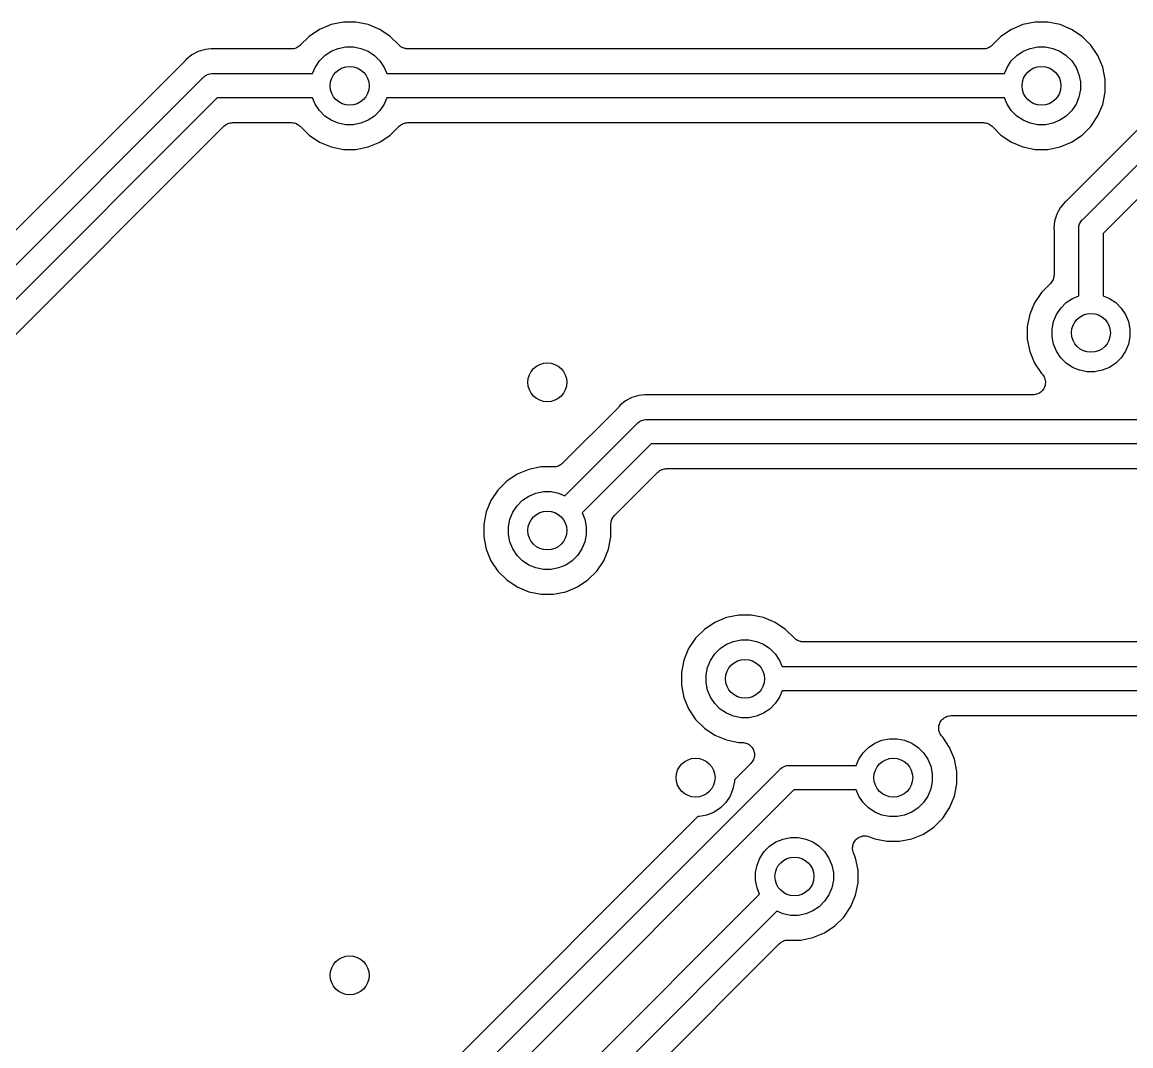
# Model space of a CAD drawing. Extents: x 5.29 to 7.07, y -4.51 to -2.72.
# Drawn here: x 5.7475 to 6.1961, y -3.3885 to -2.9743 of the extents above; entities that cross this region are included whole.
import ezdxf

# ---------------------------------------------------------------- set-up
doc = ezdxf.new("R2010")
doc.units = 0
doc.header["$MEASUREMENT"] = 0
doc.layers.add('BLACK', color=7, linetype='CONTINUOUS')

msp = doc.modelspace()

# ---------------------------------------------------------------- linework, layer by layer
at = {"layer": 'BLACK', "linetype": 'CONTINUOUS'}
for p, q in [((5.87746, -2.97425), (5.87249, -2.97524)), ((5.88254, -2.97425), (5.87746, -2.97425)), ((5.88751, -2.97524), (5.88254, -2.97425)), ((6.15746, -2.97425), (6.15249, -2.97524)), ((6.16254, -2.97425), (6.15746, -2.97425)), ((6.16751, -2.97524), (6.16254, -2.97425)), ((5.8678, -2.97718), (5.86359, -2.98)), ((5.87249, -2.97524), (5.8678, -2.97718)), ((5.8922, -2.97718), (5.88751, -2.97524)), ((5.89641, -2.98), (5.8922, -2.97718)), ((6.1478, -2.97718), (6.14359, -2.98)), ((6.15249, -2.97524), (6.1478, -2.97718)), ((6.1722, -2.97718), (6.16751, -2.97524)), ((6.17641, -2.98), (6.1722, -2.97718)), ((5.85992, -2.98366), (5.85956, -2.98395)), ((5.85996, -2.98363), (5.85992, -2.98366)), ((5.85997, -2.98361), (5.85996, -2.98363)), ((5.85996, -2.98363), (5.85996, -2.98363)), ((5.85996, -2.98363), (5.85996, -2.98363)), ((5.86359, -2.98), (5.85997, -2.98361)), ((5.90003, -2.98361), (5.89641, -2.98)), ((5.90038, -2.98391), (5.90003, -2.98361)), ((6.13992, -2.98366), (6.13956, -2.98395)), ((6.13996, -2.98363), (6.13992, -2.98366)), ((6.13997, -2.98361), (6.13996, -2.98363)), ((6.13996, -2.98363), (6.13996, -2.98363)), ((6.13996, -2.98363), (6.13996, -2.98363)), ((6.14359, -2.98), (6.13997, -2.98361)), ((6.18, -2.98359), (6.17641, -2.98)), ((6.18282, -2.9878), (6.18, -2.98359)), ((5.81607, -2.98753), (5.8138, -2.9894)), ((5.81866, -2.98615), (5.81607, -2.98753)), ((5.82147, -2.98529), (5.81866, -2.98615)), ((5.82391, -2.98505), (5.82147, -2.98529)), ((5.8244, -2.98501), (5.82391, -2.98505)), ((5.82489, -2.98505), (5.8244, -2.98501)), ((5.8251, -2.98505), (5.82489, -2.98505)), ((5.82531, -2.98508), (5.8251, -2.98505)), ((5.82538, -2.98508), (5.82531, -2.98508)), ((5.85644, -2.98508), (5.82538, -2.98508)), ((5.8569, -2.98503), (5.85644, -2.98508)), ((5.85736, -2.98499), (5.8569, -2.98503)), ((5.85738, -2.98499), (5.85736, -2.98499)), ((5.85741, -2.98498), (5.85738, -2.98499)), ((5.85785, -2.98485), (5.85741, -2.98498)), ((5.85829, -2.98472), (5.85785, -2.98485)), ((5.85832, -2.98471), (5.85829, -2.98472)), ((5.85834, -2.9847), (5.85832, -2.98471)), ((5.85875, -2.98448), (5.85834, -2.9847)), ((5.85916, -2.98427), (5.85875, -2.98448)), ((5.85918, -2.98426), (5.85916, -2.98427)), ((5.8592, -2.98424), (5.85918, -2.98426)), ((5.85956, -2.98395), (5.8592, -2.98424)), ((5.86777, -2.98996), (5.86996, -2.98777)), ((5.86996, -2.98777), (5.87254, -2.98604)), ((5.87254, -2.98604), (5.87541, -2.98486)), ((5.87541, -2.98486), (5.87845, -2.98425)), ((5.87845, -2.98425), (5.88155, -2.98425)), ((5.88155, -2.98425), (5.88459, -2.98486)), ((5.88459, -2.98486), (5.88746, -2.98604)), ((5.88746, -2.98604), (5.89004, -2.98777)), ((5.89004, -2.98777), (5.89223, -2.98996)), ((5.90074, -2.9842), (5.90038, -2.98391)), ((5.90076, -2.98422), (5.90074, -2.9842)), ((5.90078, -2.98423), (5.90076, -2.98422)), ((5.90119, -2.98445), (5.90078, -2.98423)), ((5.90159, -2.98467), (5.90119, -2.98445)), ((5.90162, -2.98468), (5.90159, -2.98467)), ((5.90164, -2.98469), (5.90162, -2.98468)), ((5.90208, -2.98483), (5.90164, -2.98469)), ((5.90252, -2.98497), (5.90208, -2.98483)), ((5.90255, -2.98497), (5.90252, -2.98497)), ((5.90257, -2.98498), (5.90255, -2.98497)), ((5.90303, -2.98503), (5.90257, -2.98498)), ((5.90349, -2.98508), (5.90303, -2.98503)), ((5.90354, -2.98508), (5.90349, -2.98508)), ((5.90355, -2.98508), (5.90354, -2.98508)), ((5.90356, -2.98508), (5.90355, -2.98508)), ((5.90355, -2.98508), (5.90355, -2.98508)), ((6.13644, -2.98508), (5.90356, -2.98508)), ((6.1369, -2.98503), (6.13644, -2.98508)), ((6.13736, -2.98499), (6.1369, -2.98503)), ((6.13738, -2.98499), (6.13736, -2.98499)), ((6.13741, -2.98498), (6.13738, -2.98499)), ((6.13785, -2.98485), (6.13741, -2.98498)), ((6.13829, -2.98472), (6.13785, -2.98485)), ((6.13832, -2.98471), (6.13829, -2.98472)), ((6.13834, -2.9847), (6.13832, -2.98471)), ((6.13875, -2.98448), (6.13834, -2.9847)), ((6.13916, -2.98427), (6.13875, -2.98448)), ((6.13918, -2.98426), (6.13916, -2.98427)), ((6.1392, -2.98424), (6.13918, -2.98426)), ((6.13956, -2.98395), (6.1392, -2.98424)), ((6.14777, -2.98996), (6.14996, -2.98777)), ((6.14996, -2.98777), (6.15254, -2.98604)), ((6.15254, -2.98604), (6.15541, -2.98486)), ((6.15541, -2.98486), (6.15845, -2.98425)), ((6.15845, -2.98425), (6.16155, -2.98425)), ((6.16155, -2.98425), (6.16459, -2.98486)), ((6.16459, -2.98486), (6.16746, -2.98604)), ((6.16746, -2.98604), (6.17004, -2.98777)), ((6.17004, -2.98777), (6.17223, -2.98996)), ((6.18476, -2.99249), (6.18282, -2.9878)), ((5.81316, -2.99014), (5.44939, -3.3539)), ((5.81329, -2.98998), (5.81316, -2.99014)), ((5.81344, -2.98983), (5.81329, -2.98998)), ((5.81348, -2.98978), (5.81344, -2.98983)), ((5.8138, -2.9894), (5.81348, -2.98978)), ((5.86499, -2.99508), (5.86604, -2.99254)), ((5.86604, -2.99254), (5.86777, -2.98996)), ((5.89223, -2.98996), (5.89396, -2.99254)), ((5.89396, -2.99254), (5.89501, -2.99508)), ((6.14499, -2.99508), (6.14604, -2.99254)), ((6.14604, -2.99254), (6.14777, -2.98996)), ((6.17223, -2.98996), (6.17396, -2.99254)), ((6.17396, -2.99254), (6.17514, -2.99541)), ((6.18575, -2.99746), (6.18476, -2.99249)), ((5.45594, -3.3615), (5.82075, -2.99669)), ((5.82075, -2.99669), (5.8209, -2.9965)), ((5.8209, -2.9965), (5.82109, -2.99635)), ((5.82109, -2.99635), (5.82165, -2.99589)), ((5.82109, -2.99635), (5.82109, -2.99635)), ((5.82165, -2.99589), (5.8217, -2.99586)), ((5.8217, -2.99586), (5.82251, -2.99543)), ((5.82251, -2.99543), (5.82343, -2.99515)), ((5.82343, -2.99515), (5.82416, -2.99508)), ((5.82416, -2.99508), (5.8244, -2.99505)), ((5.82416, -2.99508), (5.82416, -2.99508)), ((5.8244, -2.99505), (5.82464, -2.99508)), ((5.82464, -2.99508), (5.86499, -2.99508)), ((5.89501, -2.99508), (6.14499, -2.99508)), ((6.22361, -2.99304), (6.17014, -3.04651)), ((6.17514, -2.99541), (6.17575, -2.99845)), ((6.17669, -3.05411), (6.23508, -2.99572)), ((6.17575, -3.00155), (6.17514, -3.00459)), ((6.17575, -2.99845), (6.17575, -3.00155)), ((6.24331, -3.00141), (6.18492, -3.05979)), ((6.18575, -3.00254), (6.18575, -2.99746)), ((5.82644, -3.00492), (5.46417, -3.36718)), ((5.86499, -3.00492), (5.82644, -3.00492)), ((5.86604, -3.00746), (5.86499, -3.00492)), ((5.89501, -3.00492), (5.89396, -3.00746)), ((6.14499, -3.00492), (5.89501, -3.00492)), ((6.14604, -3.00746), (6.14499, -3.00492)), ((6.17514, -3.00459), (6.17396, -3.00746)), ((6.18476, -3.00751), (6.18575, -3.00254)), ((5.86777, -3.01004), (5.86604, -3.00746)), ((5.86996, -3.01223), (5.86777, -3.01004)), ((5.89223, -3.01004), (5.89004, -3.01223)), ((5.89396, -3.00746), (5.89223, -3.01004)), ((6.14777, -3.01004), (6.14604, -3.00746)), ((6.14996, -3.01223), (6.14777, -3.01004)), ((6.17223, -3.01004), (6.17004, -3.01223)), ((6.17396, -3.00746), (6.17223, -3.01004)), ((6.18282, -3.0122), (6.18476, -3.00751)), ((5.83124, -3.01515), (5.83168, -3.01502)), ((5.83168, -3.01502), (5.8317, -3.01501)), ((5.8317, -3.01501), (5.83173, -3.01501)), ((5.83173, -3.01501), (5.83219, -3.01497)), ((5.83219, -3.01497), (5.83265, -3.01492)), ((5.83265, -3.01492), (5.85644, -3.01492)), ((5.85644, -3.01492), (5.85645, -3.01492)), ((5.85645, -3.01492), (5.85645, -3.01492)), ((5.85645, -3.01492), (5.85646, -3.01492)), ((5.85646, -3.01492), (5.85651, -3.01492)), ((5.85651, -3.01492), (5.85697, -3.01497)), ((5.85697, -3.01497), (5.85743, -3.01502)), ((5.85743, -3.01502), (5.85745, -3.01503)), ((5.85745, -3.01503), (5.85748, -3.01503)), ((5.85748, -3.01503), (5.85792, -3.01517)), ((5.87254, -3.01396), (5.86996, -3.01223)), ((5.87541, -3.01514), (5.87254, -3.01396)), ((5.88746, -3.01396), (5.88459, -3.01514)), ((5.89004, -3.01223), (5.88746, -3.01396)), ((5.90215, -3.01515), (5.90259, -3.01502)), ((5.90259, -3.01502), (5.90262, -3.01501)), ((5.90262, -3.01501), (5.90264, -3.01501)), ((5.90264, -3.01501), (5.9031, -3.01497)), ((5.9031, -3.01497), (5.90356, -3.01492)), ((5.90356, -3.01492), (6.13644, -3.01492)), ((6.13644, -3.01492), (6.13645, -3.01492)), ((6.13645, -3.01492), (6.13645, -3.01492)), ((6.13645, -3.01492), (6.13646, -3.01492)), ((6.13646, -3.01492), (6.13651, -3.01492)), ((6.13651, -3.01492), (6.13697, -3.01497)), ((6.13697, -3.01497), (6.13743, -3.01502)), ((6.13743, -3.01502), (6.13745, -3.01503)), ((6.13745, -3.01503), (6.13748, -3.01503)), ((6.13748, -3.01503), (6.13792, -3.01517)), ((6.15254, -3.01396), (6.14996, -3.01223)), ((6.15541, -3.01514), (6.15254, -3.01396)), ((6.16746, -3.01396), (6.16459, -3.01514)), ((6.17004, -3.01223), (6.16746, -3.01396)), ((6.18, -3.01641), (6.18282, -3.0122)), ((5.67206, -3.17344), (5.82911, -3.01639)), ((5.82911, -3.01639), (5.82913, -3.01637)), ((5.82913, -3.01637), (5.82916, -3.01634)), ((5.82913, -3.01637), (5.82913, -3.01637)), ((5.82913, -3.01637), (5.82913, -3.01637)), ((5.82916, -3.01634), (5.82953, -3.01605)), ((5.82953, -3.01605), (5.82988, -3.01576)), ((5.82988, -3.01576), (5.82991, -3.01574)), ((5.82991, -3.01574), (5.82993, -3.01573)), ((5.82993, -3.01573), (5.83034, -3.01551)), ((5.83034, -3.01551), (5.83074, -3.0153)), ((5.83074, -3.0153), (5.83077, -3.01529)), ((5.83077, -3.01529), (5.83079, -3.01528)), ((5.83079, -3.01528), (5.83124, -3.01515)), ((5.85792, -3.01517), (5.85836, -3.01531)), ((5.85836, -3.01531), (5.85838, -3.01532)), ((5.85838, -3.01532), (5.85841, -3.01533)), ((5.85841, -3.01533), (5.85881, -3.01555)), ((5.85881, -3.01555), (5.85922, -3.01577)), ((5.85922, -3.01577), (5.85924, -3.01578)), ((5.85924, -3.01578), (5.85926, -3.0158)), ((5.85926, -3.0158), (5.85961, -3.01609)), ((5.85961, -3.01609), (5.85997, -3.01639)), ((5.85997, -3.01639), (5.86359, -3.02)), ((5.87845, -3.01575), (5.87541, -3.01514)), ((5.88155, -3.01575), (5.87845, -3.01575)), ((5.88459, -3.01514), (5.88155, -3.01575)), ((5.89641, -3.02), (5.90003, -3.01639)), ((5.90003, -3.01639), (5.90004, -3.01637)), ((5.90004, -3.01637), (5.90008, -3.01634)), ((5.90004, -3.01637), (5.90004, -3.01637)), ((5.90004, -3.01637), (5.90004, -3.01637)), ((5.90008, -3.01634), (5.90044, -3.01605)), ((5.90044, -3.01605), (5.9008, -3.01576)), ((5.9008, -3.01576), (5.90082, -3.01574)), ((5.90082, -3.01574), (5.90084, -3.01573)), ((5.90084, -3.01573), (5.90125, -3.01552)), ((5.90125, -3.01552), (5.90166, -3.0153)), ((5.90166, -3.0153), (5.90168, -3.01529)), ((5.90168, -3.01529), (5.90171, -3.01528)), ((5.90171, -3.01528), (5.90215, -3.01515)), ((6.13792, -3.01517), (6.13836, -3.01531)), ((6.13836, -3.01531), (6.13838, -3.01532)), ((6.13838, -3.01532), (6.13841, -3.01533)), ((6.13841, -3.01533), (6.13881, -3.01555)), ((6.13881, -3.01555), (6.13922, -3.01577)), ((6.13922, -3.01577), (6.13924, -3.01578)), ((6.13924, -3.01578), (6.13926, -3.0158)), ((6.13926, -3.0158), (6.13961, -3.01609)), ((6.13961, -3.01609), (6.13997, -3.01639)), ((6.13997, -3.01639), (6.14359, -3.02)), ((6.15845, -3.01575), (6.15541, -3.01514)), ((6.16155, -3.01575), (6.15845, -3.01575)), ((6.16459, -3.01514), (6.16155, -3.01575)), ((6.17641, -3.02), (6.18, -3.01641)), ((5.86359, -3.02), (5.8678, -3.02282)), ((5.8678, -3.02282), (5.87249, -3.02476)), ((5.88751, -3.02476), (5.8922, -3.02282)), ((5.8922, -3.02282), (5.89641, -3.02)), ((6.14359, -3.02), (6.1478, -3.02282)), ((6.1478, -3.02282), (6.15249, -3.02476)), ((6.16751, -3.02476), (6.1722, -3.02282)), ((6.1722, -3.02282), (6.17641, -3.02)), ((5.87249, -3.02476), (5.87746, -3.02575)), ((5.87746, -3.02575), (5.88254, -3.02575)), ((5.88254, -3.02575), (5.88751, -3.02476)), ((6.15249, -3.02476), (6.15746, -3.02575)), ((6.15746, -3.02575), (6.16254, -3.02575)), ((6.16254, -3.02575), (6.16751, -3.02476)), ((6.16678, -3.05084), (6.16615, -3.05202)), ((6.16753, -3.04943), (6.16678, -3.05084)), ((6.16678, -3.05084), (6.16678, -3.05084)), ((6.1694, -3.04715), (6.16753, -3.04943)), ((6.16978, -3.04684), (6.1694, -3.04715)), ((6.16993, -3.04669), (6.16978, -3.04684)), ((6.17009, -3.04656), (6.16993, -3.04669)), ((6.17014, -3.04651), (6.17009, -3.04656)), ((6.16529, -3.05483), (6.16501, -3.05776)), ((6.16615, -3.05202), (6.16529, -3.05483)), ((6.17543, -3.05586), (6.17589, -3.05501)), ((6.17589, -3.05501), (6.17635, -3.05445)), ((6.17635, -3.05445), (6.1765, -3.05426)), ((6.17635, -3.05445), (6.17635, -3.05445)), ((6.1765, -3.05426), (6.17669, -3.05411)), ((6.16501, -3.05776), (6.16505, -3.05824)), ((6.16505, -3.05824), (6.16506, -3.05831)), ((6.16506, -3.05831), (6.16506, -3.05852)), ((6.16506, -3.05852), (6.16508, -3.05873)), ((6.16508, -3.05873), (6.16508, -3.07644)), ((6.17505, -3.05776), (6.17515, -3.05679)), ((6.17508, -3.058), (6.17505, -3.05776)), ((6.17508, -3.08499), (6.17508, -3.058)), ((6.17515, -3.05679), (6.17543, -3.05586)), ((6.18492, -3.05979), (6.18492, -3.08499)), ((6.16497, -3.07748), (6.16483, -3.07792)), ((6.16498, -3.07743), (6.16497, -3.07745)), ((6.16497, -3.07745), (6.16497, -3.07748)), ((6.16503, -3.07697), (6.16498, -3.07743)), ((6.16508, -3.07651), (6.16503, -3.07697)), ((6.16508, -3.07644), (6.16508, -3.07645)), ((6.16508, -3.07645), (6.16508, -3.07645)), ((6.16508, -3.07645), (6.16508, -3.07646)), ((6.16508, -3.07646), (6.16508, -3.07651)), ((6.16361, -3.07997), (6.16, -3.08359)), ((6.16391, -3.07962), (6.16361, -3.07997)), ((6.1642, -3.07926), (6.16391, -3.07962)), ((6.16422, -3.07924), (6.1642, -3.07926)), ((6.16423, -3.07922), (6.16422, -3.07924)), ((6.16445, -3.07881), (6.16423, -3.07922)), ((6.16467, -3.07841), (6.16445, -3.07881)), ((6.16468, -3.07838), (6.16467, -3.07841)), ((6.16469, -3.07836), (6.16468, -3.07838)), ((6.16483, -3.07792), (6.16469, -3.07836)), ((6.16, -3.08359), (6.15718, -3.0878)), ((6.16996, -3.08777), (6.17254, -3.08604)), ((6.17254, -3.08604), (6.17508, -3.08499)), ((6.18492, -3.08499), (6.18746, -3.08604)), ((6.18746, -3.08604), (6.19004, -3.08777)), ((6.15718, -3.0878), (6.15524, -3.09249)), ((6.16604, -3.09254), (6.16777, -3.08996)), ((6.16777, -3.08996), (6.16996, -3.08777)), ((6.19004, -3.08777), (6.19223, -3.08996)), ((6.19223, -3.08996), (6.19396, -3.09254)), ((6.15524, -3.09249), (6.15425, -3.09746)), ((6.16425, -3.09845), (6.16486, -3.09541)), ((6.16486, -3.09541), (6.16604, -3.09254)), ((6.19396, -3.09254), (6.19514, -3.09541)), ((6.19514, -3.09541), (6.19575, -3.09845)), ((6.15425, -3.09746), (6.15425, -3.10254)), ((6.16425, -3.10155), (6.16425, -3.09845)), ((6.19575, -3.09845), (6.19575, -3.10155)), ((6.15425, -3.10254), (6.15524, -3.10751)), ((6.16486, -3.10459), (6.16425, -3.10155)), ((6.16604, -3.10746), (6.16486, -3.10459)), ((6.19514, -3.10459), (6.19396, -3.10746)), ((6.19575, -3.10155), (6.19514, -3.10459)), ((6.15524, -3.10751), (6.15718, -3.1122)), ((6.16777, -3.11004), (6.16604, -3.10746)), ((6.19396, -3.10746), (6.19223, -3.11004)), ((6.15718, -3.1122), (6.16, -3.11641)), ((6.16996, -3.11223), (6.16777, -3.11004)), ((6.17254, -3.11396), (6.16996, -3.11223)), ((6.19004, -3.11223), (6.18746, -3.11396)), ((6.19223, -3.11004), (6.19004, -3.11223)), ((6.16, -3.11641), (6.16013, -3.11654)), ((6.16013, -3.11654), (6.16017, -3.11658)), ((6.16017, -3.11658), (6.16017, -3.11658)), ((6.16017, -3.11658), (6.16017, -3.11658)), ((6.16017, -3.11658), (6.16018, -3.11659)), ((6.16018, -3.11659), (6.16048, -3.11697)), ((6.16048, -3.11697), (6.16078, -3.11734)), ((6.16078, -3.11734), (6.16078, -3.11735)), ((6.16078, -3.11735), (6.16079, -3.11736)), ((6.16079, -3.11736), (6.16101, -3.11779)), ((6.16101, -3.11779), (6.16123, -3.11821)), ((6.16123, -3.11821), (6.16123, -3.11821)), ((6.16123, -3.11821), (6.16124, -3.11822)), ((6.16124, -3.11822), (6.16137, -3.11869)), ((6.17541, -3.11514), (6.17254, -3.11396)), ((6.17845, -3.11575), (6.17541, -3.11514)), ((6.18155, -3.11575), (6.17845, -3.11575)), ((6.18459, -3.11514), (6.18155, -3.11575)), ((6.18746, -3.11396), (6.18459, -3.11514)), ((6.16097, -3.12245), (6.16074, -3.12287)), ((6.1612, -3.12203), (6.16097, -3.12245)), ((6.16135, -3.12155), (6.1612, -3.12202)), ((6.1612, -3.12202), (6.1612, -3.12202)), ((6.1612, -3.12202), (6.1612, -3.12203)), ((6.16149, -3.1211), (6.16135, -3.12155)), ((6.16137, -3.11869), (6.16151, -3.11914)), ((6.16154, -3.1206), (6.16149, -3.12108)), ((6.16149, -3.12108), (6.16149, -3.12109)), ((6.16149, -3.12109), (6.16149, -3.1211)), ((6.16151, -3.11914), (6.16151, -3.11915)), ((6.16151, -3.11915), (6.16151, -3.11916)), ((6.16151, -3.11916), (6.16155, -3.11964)), ((6.16159, -3.12013), (6.16154, -3.1206)), ((6.16155, -3.11964), (6.16159, -3.12011)), ((6.16159, -3.12011), (6.16159, -3.12012)), ((6.16159, -3.12012), (6.16159, -3.12013)), ((5.99426, -3.12615), (5.99167, -3.12753)), ((5.99708, -3.12529), (5.99426, -3.12615)), ((5.9995, -3.12506), (5.99708, -3.12529)), ((5.99951, -3.12505), (5.9995, -3.12506)), ((6, -3.12501), (5.99951, -3.12505)), ((6.00049, -3.12505), (6, -3.12501)), ((6.0007, -3.12505), (6.00049, -3.12505)), ((6.00091, -3.12508), (6.0007, -3.12505)), ((6.00098, -3.12508), (6.00091, -3.12508)), ((6.15659, -3.12508), (6.00098, -3.12508)), ((6.15707, -3.12503), (6.15659, -3.12508)), ((6.15755, -3.12499), (6.15707, -3.12503)), ((6.15756, -3.12498), (6.15755, -3.12499)), ((6.15757, -3.12498), (6.15756, -3.12498)), ((6.15802, -3.12485), (6.15757, -3.12498)), ((6.15848, -3.12471), (6.15802, -3.12485)), ((6.15849, -3.1247), (6.15848, -3.12471)), ((6.1585, -3.1247), (6.15849, -3.1247)), ((6.15892, -3.12448), (6.1585, -3.1247)), ((6.15935, -3.12425), (6.15892, -3.12448)), ((6.15936, -3.12424), (6.15935, -3.12425)), ((6.15935, -3.12425), (6.15935, -3.12425)), ((6.15973, -3.12394), (6.15936, -3.12424)), ((6.16011, -3.12364), (6.15973, -3.12394)), ((6.16012, -3.12363), (6.16011, -3.12363)), ((6.16011, -3.12363), (6.16011, -3.12364)), ((6.16042, -3.12326), (6.16012, -3.12363)), ((6.16073, -3.12289), (6.16042, -3.12326)), ((6.16074, -3.12287), (6.16073, -3.12288)), ((6.16073, -3.12288), (6.16073, -3.12289)), ((5.98876, -3.13014), (5.96611, -3.15279)), ((5.98889, -3.12998), (5.98876, -3.13014)), ((5.98904, -3.12983), (5.98889, -3.12998)), ((5.98909, -3.12978), (5.98904, -3.12983)), ((5.9894, -3.1294), (5.98909, -3.12978)), ((5.99167, -3.12753), (5.9894, -3.1294)), ((5.99669, -3.13635), (5.99725, -3.13589)), ((5.99725, -3.13589), (5.99811, -3.13543)), ((5.99811, -3.13543), (5.99819, -3.13541)), ((5.99819, -3.13541), (5.99904, -3.13515)), ((5.99904, -3.13515), (5.99976, -3.13508)), ((5.99976, -3.13508), (6, -3.13505)), ((5.99976, -3.13508), (5.99976, -3.13508)), ((6, -3.13505), (6.00024, -3.13508)), ((6.00024, -3.13508), (6.34499, -3.13508)), ((5.96713, -3.16591), (5.99635, -3.13669)), ((5.99635, -3.13669), (5.9965, -3.1365)), ((5.9965, -3.1365), (5.99669, -3.13635)), ((6.00204, -3.14492), (5.97409, -3.17287)), ((6.34499, -3.14492), (6.00204, -3.14492)), ((5.96349, -3.15417), (5.96303, -3.15421)), ((5.96352, -3.15416), (5.96349, -3.15417)), ((5.96355, -3.15416), (5.96352, -3.15416)), ((5.96399, -3.15402), (5.96355, -3.15416)), ((5.96443, -3.15389), (5.96399, -3.15402)), ((5.96446, -3.15388), (5.96443, -3.15389)), ((5.96448, -3.15387), (5.96446, -3.15388)), ((5.96489, -3.15366), (5.96448, -3.15387)), ((5.9653, -3.15345), (5.96489, -3.15366)), ((5.96532, -3.15343), (5.9653, -3.15345)), ((5.96534, -3.15342), (5.96532, -3.15343)), ((5.9657, -3.15312), (5.96534, -3.15342)), ((5.96606, -3.15284), (5.9657, -3.15312)), ((5.9661, -3.1528), (5.96606, -3.15284)), ((5.96611, -3.15279), (5.9661, -3.1528)), ((5.9661, -3.1528), (5.9661, -3.1528)), ((5.9661, -3.1528), (5.9661, -3.1528)), ((5.9478, -3.15718), (5.94359, -3.16)), ((5.95249, -3.15524), (5.9478, -3.15718)), ((5.95746, -3.15425), (5.95249, -3.15524)), ((5.96258, -3.15425), (5.95746, -3.15425)), ((5.96303, -3.15421), (5.96258, -3.15425)), ((5.98721, -3.17389), (6.00472, -3.15639)), ((6.00472, -3.15639), (6.00473, -3.15637)), ((6.00473, -3.15637), (6.00477, -3.15634)), ((6.00473, -3.15637), (6.00473, -3.15637)), ((6.00473, -3.15637), (6.00473, -3.15637)), ((6.00477, -3.15634), (6.00513, -3.15605)), ((6.00513, -3.15605), (6.00548, -3.15576)), ((6.00548, -3.15576), (6.00551, -3.15574)), ((6.00551, -3.15574), (6.00553, -3.15573)), ((6.00553, -3.15573), (6.00594, -3.15552)), ((6.00594, -3.15552), (6.00635, -3.1553)), ((6.00635, -3.1553), (6.00637, -3.15529)), ((6.00637, -3.15529), (6.00639, -3.15528)), ((6.00639, -3.15528), (6.00684, -3.15515)), ((6.00684, -3.15515), (6.00728, -3.15502)), ((6.00728, -3.15502), (6.00731, -3.15501)), ((6.00731, -3.15501), (6.00733, -3.15501)), ((6.00733, -3.15501), (6.00779, -3.15497)), ((6.00779, -3.15497), (6.00825, -3.15492)), ((6.00825, -3.15492), (6.33644, -3.15492)), ((5.94359, -3.16), (5.94, -3.16359)), ((5.94, -3.16359), (5.93718, -3.1678)), ((5.94996, -3.16777), (5.95254, -3.16604)), ((5.95254, -3.16604), (5.95541, -3.16486)), ((5.95541, -3.16486), (5.95845, -3.16425)), ((5.95845, -3.16425), (5.96155, -3.16425)), ((5.96155, -3.16425), (5.96459, -3.16486)), ((5.96459, -3.16486), (5.96713, -3.16591)), ((5.93718, -3.1678), (5.93524, -3.17249)), ((5.94604, -3.17254), (5.94777, -3.16996)), ((5.94777, -3.16996), (5.94996, -3.16777)), ((5.93524, -3.17249), (5.93425, -3.17746)), ((5.94425, -3.17845), (5.94486, -3.17541)), ((5.94486, -3.17541), (5.94604, -3.17254)), ((5.97409, -3.17287), (5.97514, -3.17541)), ((5.97514, -3.17541), (5.97575, -3.17845)), ((5.9858, -3.1769), (5.98585, -3.17644)), ((5.98585, -3.17641), (5.98586, -3.17639)), ((5.98585, -3.17644), (5.98585, -3.17641)), ((5.98586, -3.17639), (5.986, -3.17594)), ((5.986, -3.17594), (5.98613, -3.1755)), ((5.98613, -3.1755), (5.98614, -3.17548)), ((5.98614, -3.17548), (5.98615, -3.17546)), ((5.98615, -3.17546), (5.98638, -3.17505)), ((5.98638, -3.17505), (5.98659, -3.17464)), ((5.98659, -3.17464), (5.98661, -3.17462)), ((5.98661, -3.17462), (5.98662, -3.1746)), ((5.98662, -3.1746), (5.98692, -3.17425)), ((5.98692, -3.17425), (5.98721, -3.17389)), ((5.93425, -3.17746), (5.93425, -3.18254)), ((5.94425, -3.18155), (5.94425, -3.17845)), ((5.97575, -3.17845), (5.97575, -3.18155)), ((5.98575, -3.17736), (5.9858, -3.1769)), ((5.98575, -3.17741), (5.98575, -3.17736)), ((5.98575, -3.17742), (5.98575, -3.17741)), ((5.98575, -3.17741), (5.98575, -3.17741)), ((5.98575, -3.17741), (5.98575, -3.17741)), ((5.98575, -3.18254), (5.98575, -3.17742)), ((5.93425, -3.18254), (5.93524, -3.18751)), ((5.94486, -3.18459), (5.94425, -3.18155)), ((5.94604, -3.18746), (5.94486, -3.18459)), ((5.97514, -3.18459), (5.97396, -3.18746)), ((5.97575, -3.18155), (5.97514, -3.18459)), ((5.98476, -3.18751), (5.98575, -3.18254)), ((5.93524, -3.18751), (5.93718, -3.1922)), ((5.94777, -3.19004), (5.94604, -3.18746)), ((5.94996, -3.19223), (5.94777, -3.19004)), ((5.97223, -3.19004), (5.97004, -3.19223)), ((5.97396, -3.18746), (5.97223, -3.19004)), ((5.98282, -3.1922), (5.98476, -3.18751)), ((5.93718, -3.1922), (5.94, -3.19641)), ((5.95254, -3.19396), (5.94996, -3.19223)), ((5.95541, -3.19514), (5.95254, -3.19396)), ((5.96746, -3.19396), (5.96459, -3.19514)), ((5.97004, -3.19223), (5.96746, -3.19396)), ((5.98, -3.19641), (5.98282, -3.1922)), ((5.94, -3.19641), (5.94359, -3.2)), ((5.95845, -3.19575), (5.95541, -3.19514)), ((5.96155, -3.19575), (5.95845, -3.19575)), ((5.96459, -3.19514), (5.96155, -3.19575)), ((5.97641, -3.2), (5.98, -3.19641)), ((5.94359, -3.2), (5.9478, -3.20282)), ((5.9478, -3.20282), (5.95249, -3.20476)), ((5.96751, -3.20476), (5.9722, -3.20282)), ((5.9722, -3.20282), (5.97641, -3.2)), ((5.95249, -3.20476), (5.95746, -3.20575)), ((5.95746, -3.20575), (5.96254, -3.20575)), ((5.96254, -3.20575), (5.96751, -3.20476)), ((6.03249, -3.21524), (6.0278, -3.21718)), ((6.03746, -3.21425), (6.03249, -3.21524)), ((6.04254, -3.21425), (6.03746, -3.21425)), ((6.04751, -3.21524), (6.04254, -3.21425)), ((6.0522, -3.21718), (6.04751, -3.21524)), ((6.02359, -3.22), (6.02, -3.22359)), ((6.0278, -3.21718), (6.02359, -3.22)), ((6.05641, -3.22), (6.0522, -3.21718)), ((6.06003, -3.22361), (6.05641, -3.22)), ((6.02, -3.22359), (6.01718, -3.2278)), ((6.03254, -3.22604), (6.03541, -3.22486)), ((6.03541, -3.22486), (6.03845, -3.22425)), ((6.03845, -3.22425), (6.04155, -3.22425)), ((6.04155, -3.22425), (6.04459, -3.22486)), ((6.04459, -3.22486), (6.04746, -3.22604)), ((6.06038, -3.22391), (6.06003, -3.22361)), ((6.06074, -3.2242), (6.06038, -3.22391)), ((6.06076, -3.22422), (6.06074, -3.2242)), ((6.06078, -3.22423), (6.06076, -3.22422)), ((6.06119, -3.22445), (6.06078, -3.22423)), ((6.06159, -3.22467), (6.06119, -3.22445)), ((6.06162, -3.22468), (6.06159, -3.22467)), ((6.06164, -3.22469), (6.06162, -3.22468)), ((6.06208, -3.22483), (6.06164, -3.22469)), ((6.06252, -3.22497), (6.06208, -3.22483)), ((6.06255, -3.22497), (6.06252, -3.22497)), ((6.06257, -3.22498), (6.06255, -3.22497)), ((6.06303, -3.22503), (6.06257, -3.22498)), ((6.06349, -3.22508), (6.06303, -3.22503)), ((6.06354, -3.22508), (6.06349, -3.22508)), ((6.06355, -3.22508), (6.06354, -3.22508)), ((6.06356, -3.22508), (6.06355, -3.22508)), ((6.06355, -3.22508), (6.06355, -3.22508)), ((6.45902, -3.22508), (6.06356, -3.22508)), ((6.01718, -3.2278), (6.01524, -3.23249)), ((6.02604, -3.23254), (6.02777, -3.22996)), ((6.02777, -3.22996), (6.02996, -3.22777)), ((6.02996, -3.22777), (6.03254, -3.22604)), ((6.04746, -3.22604), (6.05004, -3.22777)), ((6.05004, -3.22777), (6.05223, -3.22996)), ((6.05223, -3.22996), (6.05396, -3.23254)), ((6.01524, -3.23249), (6.01425, -3.23746)), ((6.02486, -3.23541), (6.02604, -3.23254)), ((6.05396, -3.23254), (6.05501, -3.23508)), ((6.01425, -3.23746), (6.01425, -3.24254)), ((6.02425, -3.23845), (6.02486, -3.23541)), ((6.02425, -3.24155), (6.02425, -3.23845)), ((6.05501, -3.23508), (6.45976, -3.23508)), ((6.01425, -3.24254), (6.01524, -3.24751)), ((6.02486, -3.24459), (6.02425, -3.24155)), ((6.01524, -3.24751), (6.01718, -3.2522)), ((6.02604, -3.24746), (6.02486, -3.24459)), ((6.02777, -3.25004), (6.02604, -3.24746)), ((6.05396, -3.24746), (6.05223, -3.25004)), ((6.05501, -3.24492), (6.05396, -3.24746)), ((6.45796, -3.24492), (6.05501, -3.24492)), ((6.01718, -3.2522), (6.02, -3.25641)), ((6.02996, -3.25223), (6.02777, -3.25004)), ((6.03254, -3.25396), (6.02996, -3.25223)), ((6.05004, -3.25223), (6.04746, -3.25396)), ((6.05223, -3.25004), (6.05004, -3.25223)), ((6.02, -3.25641), (6.02359, -3.26)), ((6.03541, -3.25514), (6.03254, -3.25396)), ((6.03845, -3.25575), (6.03541, -3.25514)), ((6.04155, -3.25575), (6.03845, -3.25575)), ((6.04459, -3.25514), (6.04155, -3.25575)), ((6.04746, -3.25396), (6.04459, -3.25514)), ((6.11903, -3.25755), (6.11926, -3.25713)), ((6.11926, -3.25713), (6.11927, -3.25712)), ((6.11927, -3.25711), (6.11958, -3.25674)), ((6.11927, -3.25712), (6.11927, -3.25711)), ((6.11958, -3.25674), (6.11988, -3.25637)), ((6.11988, -3.25637), (6.11989, -3.25637)), ((6.11989, -3.25636), (6.12027, -3.25606)), ((6.11989, -3.25637), (6.11989, -3.25636)), ((6.12027, -3.25606), (6.12064, -3.25576)), ((6.12064, -3.25576), (6.12065, -3.25575)), ((6.12065, -3.25575), (6.12108, -3.25552)), ((6.12065, -3.25575), (6.12065, -3.25575)), ((6.12108, -3.25552), (6.1215, -3.2553)), ((6.1215, -3.2553), (6.12151, -3.2553)), ((6.12151, -3.2553), (6.12152, -3.25529)), ((6.12152, -3.25529), (6.12197, -3.25516)), ((6.12197, -3.25516), (6.12243, -3.25502)), ((6.12243, -3.25502), (6.12244, -3.25502)), ((6.12244, -3.25502), (6.12245, -3.25501)), ((6.12245, -3.25501), (6.12293, -3.25497)), ((6.12293, -3.25497), (6.12341, -3.25492)), ((6.12341, -3.25492), (6.45175, -3.25492)), ((6.02359, -3.26), (6.0278, -3.26282)), ((6.11841, -3.25987), (6.11846, -3.25939)), ((6.11841, -3.25988), (6.11841, -3.25987)), ((6.11841, -3.25989), (6.11841, -3.25988)), ((6.11845, -3.26036), (6.11841, -3.25989)), ((6.11849, -3.26084), (6.11845, -3.26036)), ((6.11846, -3.25939), (6.11851, -3.25892)), ((6.11849, -3.26085), (6.11849, -3.26084)), ((6.11849, -3.26086), (6.11849, -3.26085)), ((6.11863, -3.26131), (6.11849, -3.26086)), ((6.11851, -3.2589), (6.11865, -3.25844)), ((6.11851, -3.25891), (6.11851, -3.2589)), ((6.11851, -3.25892), (6.11851, -3.25891)), ((6.11876, -3.26178), (6.11863, -3.26131)), ((6.11865, -3.25844), (6.1188, -3.25798)), ((6.11877, -3.26179), (6.11876, -3.26178)), ((6.11899, -3.26222), (6.11877, -3.26179)), ((6.11877, -3.26179), (6.11877, -3.26179)), ((6.1188, -3.25797), (6.11903, -3.25755)), ((6.1188, -3.25798), (6.1188, -3.25797)), ((6.1188, -3.25798), (6.1188, -3.25798)), ((6.0278, -3.26282), (6.03249, -3.26476)), ((6.03249, -3.26476), (6.03746, -3.26575)), ((6.03746, -3.26575), (6.03883, -3.26575)), ((6.03883, -3.26575), (6.03889, -3.26575)), ((6.03889, -3.26575), (6.03889, -3.26575)), ((6.03889, -3.26575), (6.03889, -3.26575)), ((6.03889, -3.26575), (6.0389, -3.26575)), ((6.0389, -3.26575), (6.03939, -3.2658)), ((6.03939, -3.2658), (6.03986, -3.26585)), ((6.03986, -3.26585), (6.03987, -3.26586)), ((6.03987, -3.26586), (6.03987, -3.26586)), ((6.03987, -3.26586), (6.04033, -3.266)), ((6.04033, -3.266), (6.04079, -3.26615)), ((6.04079, -3.26615), (6.0408, -3.26615)), ((6.0408, -3.26615), (6.0408, -3.26615)), ((6.0408, -3.26615), (6.04122, -3.26638)), ((6.08996, -3.26777), (6.09254, -3.26604)), ((6.09254, -3.26604), (6.09541, -3.26486)), ((6.09541, -3.26486), (6.09845, -3.26425)), ((6.09845, -3.26425), (6.10155, -3.26425)), ((6.10155, -3.26425), (6.10459, -3.26486)), ((6.10459, -3.26486), (6.10746, -3.26604)), ((6.10746, -3.26604), (6.11004, -3.26777)), ((6.11921, -3.26264), (6.11899, -3.26222)), ((6.11922, -3.26265), (6.11921, -3.26264)), ((6.11922, -3.26266), (6.11922, -3.26265)), ((6.11952, -3.26303), (6.11922, -3.26266)), ((6.11982, -3.26341), (6.11952, -3.26303)), ((6.11983, -3.26342), (6.11982, -3.26341)), ((6.11987, -3.26346), (6.11983, -3.26342)), ((6.11983, -3.26342), (6.11983, -3.26342)), ((6.11983, -3.26342), (6.11983, -3.26342)), ((6.12, -3.26359), (6.11987, -3.26346)), ((6.12282, -3.2678), (6.12, -3.26359)), ((6.04122, -3.26638), (6.04165, -3.26661)), ((6.04165, -3.26661), (6.04165, -3.26662)), ((6.04165, -3.26662), (6.04166, -3.26662)), ((6.04166, -3.26662), (6.04203, -3.26693)), ((6.04203, -3.26693), (6.0424, -3.26724)), ((6.0424, -3.26724), (6.0424, -3.26724)), ((6.0424, -3.26724), (6.04241, -3.26725)), ((6.04241, -3.26725), (6.04271, -3.26762)), ((6.04271, -3.26762), (6.04301, -3.268)), ((6.04301, -3.268), (6.04301, -3.268)), ((6.04301, -3.268), (6.04302, -3.26801)), ((6.04302, -3.26801), (6.04324, -3.26843)), ((6.04324, -3.26843), (6.04346, -3.26886)), ((6.04346, -3.26886), (6.04347, -3.26887)), ((6.04347, -3.26887), (6.04347, -3.26887)), ((6.04347, -3.26887), (6.04361, -3.26934)), ((6.04361, -3.26934), (6.04374, -3.26979)), ((6.04374, -3.26979), (6.04374, -3.2698)), ((6.04374, -3.2698), (6.04375, -3.26981)), ((6.04375, -3.26981), (6.04379, -3.27029)), ((6.04383, -3.27078), (6.04378, -3.27126)), ((6.04379, -3.27029), (6.04383, -3.27077)), ((6.04383, -3.27077), (6.04383, -3.27077)), ((6.04383, -3.27077), (6.04383, -3.27078)), ((6.08604, -3.27254), (6.08777, -3.26996)), ((6.08777, -3.26996), (6.08996, -3.26777)), ((6.11004, -3.26777), (6.11223, -3.26996)), ((6.11223, -3.26996), (6.11396, -3.27254)), ((6.12476, -3.27249), (6.12282, -3.2678)), ((6.04237, -3.27428), (6.03575, -3.28091)), ((6.04268, -3.27391), (6.04237, -3.27428)), ((6.04298, -3.27354), (6.04268, -3.27391)), ((6.04299, -3.27353), (6.04298, -3.27354)), ((6.04298, -3.27354), (6.04298, -3.27354)), ((6.04321, -3.27311), (6.04299, -3.27353)), ((6.04344, -3.27269), (6.04321, -3.27311)), ((6.04345, -3.27268), (6.04344, -3.27269)), ((6.04359, -3.27221), (6.04345, -3.27267)), ((6.04345, -3.27267), (6.04345, -3.27268)), ((6.04373, -3.27175), (6.04359, -3.27221)), ((6.04374, -3.27174), (6.04373, -3.27174)), ((6.04373, -3.27174), (6.04373, -3.27175)), ((6.04378, -3.27126), (6.04374, -3.27174)), ((6.05606, -3.27537), (6.05679, -3.27515)), ((6.05679, -3.27515), (6.05751, -3.27508)), ((6.05751, -3.27508), (6.05776, -3.27506)), ((6.05751, -3.27508), (6.05751, -3.27508)), ((6.05776, -3.27506), (6.058, -3.27508)), ((6.058, -3.27508), (6.08499, -3.27508)), ((6.08499, -3.27508), (6.08604, -3.27254)), ((6.11396, -3.27254), (6.11514, -3.27541)), ((6.12575, -3.27746), (6.12476, -3.27249)), ((5.83493, -3.49587), (6.05411, -3.27669)), ((6.05411, -3.27669), (6.05426, -3.2765)), ((6.05426, -3.2765), (6.05446, -3.27634)), ((6.05446, -3.27634), (6.05501, -3.27589)), ((6.05501, -3.27589), (6.05586, -3.27543)), ((6.05586, -3.27543), (6.05606, -3.27537)), ((6.11514, -3.27541), (6.11575, -3.27845)), ((6.11575, -3.27845), (6.11575, -3.28155)), ((6.12575, -3.28254), (6.12575, -3.27746)), ((6.03575, -3.28155), (6.03514, -3.28459)), ((6.03575, -3.28091), (6.03575, -3.28155)), ((6.11575, -3.28155), (6.11514, -3.28459)), ((6.12476, -3.28751), (6.12575, -3.28254)), ((6.05979, -3.28492), (5.84062, -3.5041)), ((6.03396, -3.28746), (6.03223, -3.29004)), ((6.03514, -3.28459), (6.03396, -3.28746)), ((6.08499, -3.28492), (6.05979, -3.28492)), ((6.08604, -3.28746), (6.08499, -3.28492)), ((6.08777, -3.29004), (6.08604, -3.28746)), ((6.11396, -3.28746), (6.11223, -3.29004)), ((6.11514, -3.28459), (6.11396, -3.28746)), ((6.12282, -3.2922), (6.12476, -3.28751)), ((6.03004, -3.29223), (6.02746, -3.29396)), ((6.03223, -3.29004), (6.03004, -3.29223)), ((6.08996, -3.29223), (6.08777, -3.29004)), ((6.09254, -3.29396), (6.08996, -3.29223)), ((6.11004, -3.29223), (6.10746, -3.29396)), ((6.11223, -3.29004), (6.11004, -3.29223)), ((6.12, -3.29641), (6.12282, -3.2922)), ((6.02091, -3.29575), (5.83225, -3.4844)), ((6.02155, -3.29575), (6.02091, -3.29575)), ((6.02459, -3.29514), (6.02155, -3.29575)), ((6.02746, -3.29396), (6.02459, -3.29514)), ((6.09541, -3.29514), (6.09254, -3.29396)), ((6.09845, -3.29575), (6.09541, -3.29514)), ((6.10155, -3.29575), (6.09845, -3.29575)), ((6.10459, -3.29514), (6.10155, -3.29575)), ((6.10746, -3.29396), (6.10459, -3.29514)), ((6.11641, -3.3), (6.12, -3.29641)), ((6.1122, -3.30282), (6.11641, -3.3)), ((6.04996, -3.30777), (6.05254, -3.30604)), ((6.05254, -3.30604), (6.05541, -3.30486)), ((6.05541, -3.30486), (6.05845, -3.30425)), ((6.05845, -3.30425), (6.06155, -3.30425)), ((6.06155, -3.30425), (6.06459, -3.30486)), ((6.06459, -3.30486), (6.06746, -3.30604)), ((6.06746, -3.30604), (6.07004, -3.30777)), ((6.08378, -3.30705), (6.08392, -3.30659)), ((6.08392, -3.30659), (6.08393, -3.30658)), ((6.08393, -3.30657), (6.08416, -3.30615)), ((6.08393, -3.30658), (6.08393, -3.30657)), ((6.08416, -3.30615), (6.08439, -3.30573)), ((6.08439, -3.30573), (6.0844, -3.30572)), ((6.0844, -3.30571), (6.08471, -3.30535)), ((6.0844, -3.30572), (6.0844, -3.30571)), ((6.08471, -3.30535), (6.08501, -3.30498)), ((6.08501, -3.30498), (6.08502, -3.30497)), ((6.08502, -3.30497), (6.08503, -3.30496)), ((6.08503, -3.30496), (6.08539, -3.30467)), ((6.08539, -3.30467), (6.08577, -3.30436)), ((6.08577, -3.30436), (6.08578, -3.30436)), ((6.08578, -3.30436), (6.08579, -3.30435)), ((6.08579, -3.30435), (6.0862, -3.30413)), ((6.0862, -3.30413), (6.08663, -3.3039)), ((6.08663, -3.3039), (6.08664, -3.3039)), ((6.08664, -3.3039), (6.08665, -3.3039)), ((6.08665, -3.3039), (6.08711, -3.30376)), ((6.08711, -3.30376), (6.08757, -3.30362)), ((6.08757, -3.30362), (6.08758, -3.30362)), ((6.08758, -3.30362), (6.08759, -3.30362)), ((6.08759, -3.30362), (6.08806, -3.30358)), ((6.08806, -3.30358), (6.08854, -3.30353)), ((6.08854, -3.30353), (6.08855, -3.30353)), ((6.08855, -3.30353), (6.08856, -3.30353)), ((6.08856, -3.30353), (6.08903, -3.30358)), ((6.08903, -3.30358), (6.08951, -3.30363)), ((6.08951, -3.30363), (6.08952, -3.30363)), ((6.08952, -3.30363), (6.08953, -3.30363)), ((6.08953, -3.30363), (6.08999, -3.30377)), ((6.08999, -3.30377), (6.09044, -3.30391)), ((6.09044, -3.30391), (6.09249, -3.30476)), ((6.09249, -3.30476), (6.09746, -3.30575)), ((6.09746, -3.30575), (6.10254, -3.30575)), ((6.10254, -3.30575), (6.10751, -3.30476)), ((6.10751, -3.30476), (6.1122, -3.30282)), ((6.04604, -3.31254), (6.04777, -3.30996)), ((6.04777, -3.30996), (6.04996, -3.30777)), ((6.07004, -3.30777), (6.07223, -3.30996)), ((6.07223, -3.30996), (6.07396, -3.31254)), ((6.08353, -3.30847), (6.08358, -3.30799)), ((6.08353, -3.30848), (6.08353, -3.30847)), ((6.08353, -3.30849), (6.08353, -3.30848)), ((6.08357, -3.30896), (6.08353, -3.30849)), ((6.08361, -3.30944), (6.08357, -3.30896)), ((6.08358, -3.30799), (6.08363, -3.30752)), ((6.08362, -3.30945), (6.08361, -3.30944)), ((6.08362, -3.30946), (6.08362, -3.30945)), ((6.08375, -3.30991), (6.08362, -3.30946)), ((6.08363, -3.30752), (6.08364, -3.30751)), ((6.08364, -3.3075), (6.08378, -3.30705)), ((6.08364, -3.30751), (6.08364, -3.3075)), ((6.08388, -3.31038), (6.08375, -3.30991)), ((6.08389, -3.3104), (6.08388, -3.31038)), ((6.08391, -3.31044), (6.08389, -3.3104)), ((6.08389, -3.3104), (6.08389, -3.3104)), ((6.08389, -3.3104), (6.08389, -3.3104)), ((6.08476, -3.31249), (6.08391, -3.31044)), ((6.04425, -3.31845), (6.04486, -3.31541)), ((6.04486, -3.31541), (6.04604, -3.31254)), ((6.07396, -3.31254), (6.07514, -3.31541)), ((6.07514, -3.31541), (6.07575, -3.31845)), ((6.08575, -3.31746), (6.08476, -3.31249)), ((6.04425, -3.32155), (6.04425, -3.31845)), ((6.07575, -3.31845), (6.07575, -3.32155)), ((6.08575, -3.32254), (6.08575, -3.31746)), ((6.04486, -3.32459), (6.04425, -3.32155)), ((6.04591, -3.32713), (6.04486, -3.32459)), ((6.07514, -3.32459), (6.07396, -3.32746)), ((6.07575, -3.32155), (6.07514, -3.32459)), ((6.08476, -3.32751), (6.08575, -3.32254)), ((5.75906, -3.61398), (6.04591, -3.32713)), ((6.07396, -3.32746), (6.07223, -3.33004)), ((6.08282, -3.3322), (6.08476, -3.32751)), ((6.07004, -3.33223), (6.06746, -3.33396)), ((6.07223, -3.33004), (6.07004, -3.33223)), ((6.08, -3.33641), (6.08282, -3.3322)), ((6.05287, -3.33409), (5.76475, -3.62221)), ((6.05541, -3.33514), (6.05287, -3.33409)), ((6.05845, -3.33575), (6.05541, -3.33514)), ((6.06155, -3.33575), (6.05845, -3.33575)), ((6.06459, -3.33514), (6.06155, -3.33575)), ((6.06746, -3.33396), (6.06459, -3.33514)), ((6.07641, -3.34), (6.08, -3.33641)), ((6.0722, -3.34282), (6.07641, -3.34)), ((6.05394, -3.34716), (6.0543, -3.34687)), ((6.0543, -3.34687), (6.05466, -3.34658)), ((6.05466, -3.34658), (6.05468, -3.34657)), ((6.05468, -3.34657), (6.0547, -3.34655)), ((6.0547, -3.34655), (6.05511, -3.34634)), ((6.05511, -3.34634), (6.05552, -3.34613)), ((6.05552, -3.34613), (6.05554, -3.34612)), ((6.05554, -3.34612), (6.05557, -3.34611)), ((6.05557, -3.34611), (6.05601, -3.34598)), ((6.05601, -3.34598), (6.05645, -3.34584)), ((6.05645, -3.34584), (6.05648, -3.34584)), ((6.05648, -3.34584), (6.05651, -3.34583)), ((6.05651, -3.34583), (6.05697, -3.34579)), ((6.05697, -3.34579), (6.05742, -3.34575)), ((6.05742, -3.34575), (6.06254, -3.34575)), ((6.06254, -3.34575), (6.06751, -3.34476)), ((6.06751, -3.34476), (6.0722, -3.34282)), ((5.77235, -3.62876), (6.05389, -3.34721)), ((6.05389, -3.34721), (6.0539, -3.3472)), ((6.0539, -3.3472), (6.05394, -3.34716)), ((6.0539, -3.3472), (6.0539, -3.3472)), ((6.0539, -3.3472), (6.0539, -3.3472))]:
    msp.add_line(p, q, dxfattribs=at)
at = {"layer": 'BLACK'}
for centre in [(5.88, -3), (6.16, -3), (6.18, -3.1), (5.96, -3.12), (5.96, -3.18), (6.04, -3.24), (6.02, -3.28), (6.1, -3.28), (6.06, -3.32), (5.88, -3.36)]:
    msp.add_circle(centre, 0.00787, dxfattribs=at)

doc.saveas('drawing.dxf')
